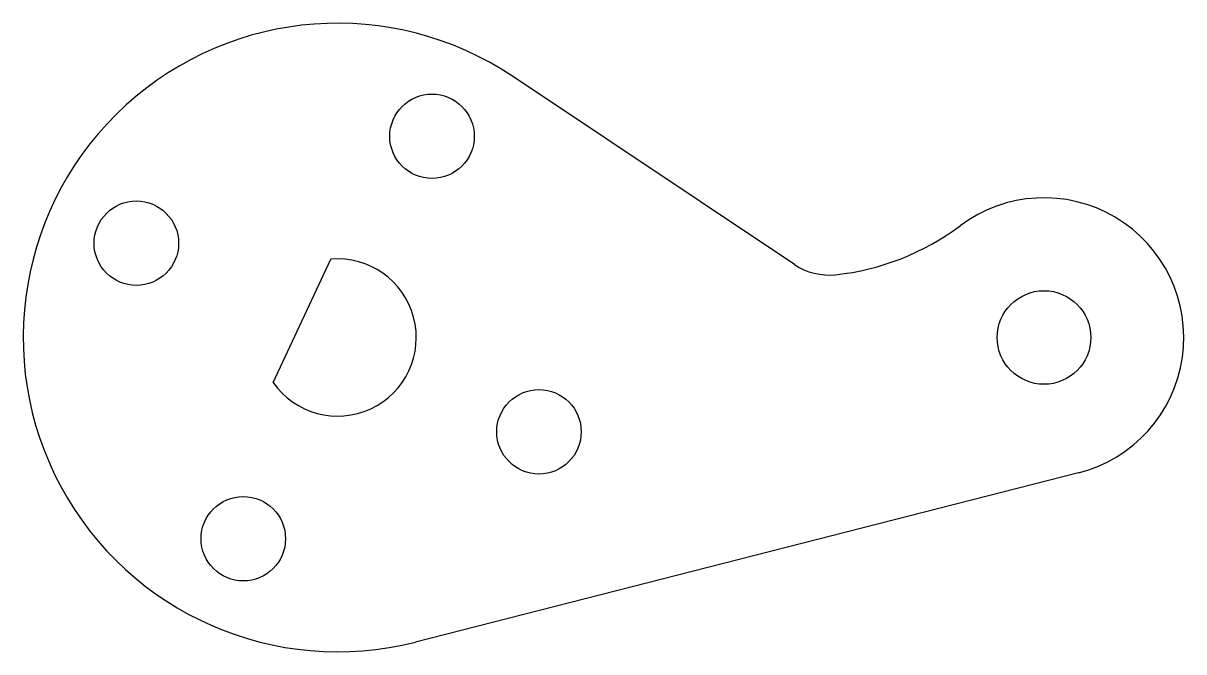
# Model space of a CAD drawing. Header units: inches. Extents: x -0.63 to 1.7, y -0.63 to 0.63.
import ezdxf

# ---------------------------------------------------------------- set-up
doc = ezdxf.new("R2010")
doc.units = ezdxf.units.IN
doc.header["$MEASUREMENT"] = 0

msp = doc.modelspace()

# ---------------------------------------------------------------- linework, layer by layer
at = {"linetype": 'Continuous', "lineweight": 25}
for p, q in [((0.9149, 0.1463), (0.35, 0.5238)), ((-0.1292, -0.0901), (-0.0134, 0.1569)), ((1.4842, -0.2713), (0.1558, -0.6104))]:
    msp.add_line(p, q, dxfattribs=at)
for centre, radius in [((0.189, 0.4033), 0.0846), ((-0.4033, 0.189), 0.0846), ((1.415, 0), 0.0938), ((0.4033, -0.189), 0.0846), ((-0.189, -0.4033), 0.0846)]:
    msp.add_circle(centre, radius, dxfattribs=at)
for centre, radius, start, end in [((0, 0), 0.6299, 56.25, 284.3175), ((1.415, 0), 0.28, 284.3175, 126.8818), ((0.9446, 0.6269), 0.5038, 276.0203, 306.8818), ((0, 0), 0.1575, 214.8855, 94.8855), ((0.9843, 0.2502), 0.125, 236.25, 276.0203)]:
    msp.add_arc(centre, radius, start, end, dxfattribs=at)

doc.saveas('drawing.dxf')
